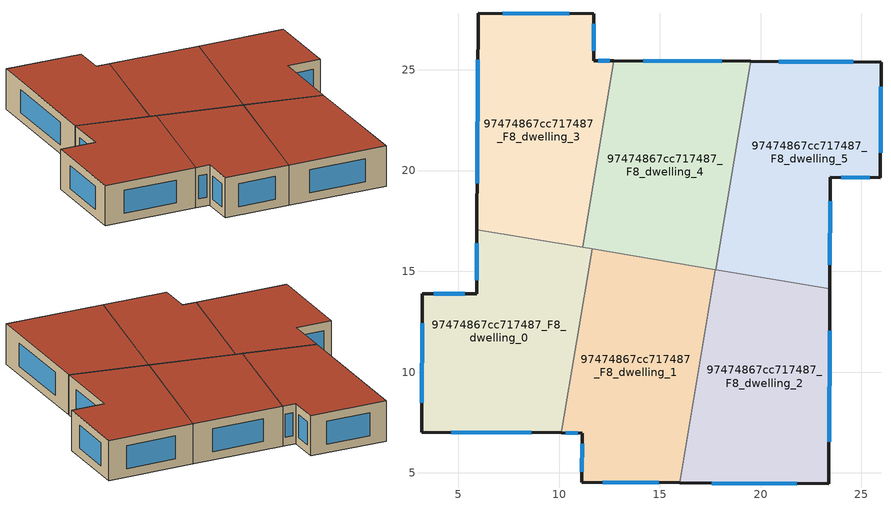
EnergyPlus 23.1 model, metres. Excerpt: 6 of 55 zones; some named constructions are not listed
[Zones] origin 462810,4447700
97474867cc717487_F8_dwelling_0
 floor to 97474867cc717487_F7_dwelling_0 (EU_floor_Construction): 11.63,16.11 10.1,6.98 3.17,7.01 3.21,13.9 5.91,13.88 5.93,17.07 z24
 wall outside (EU_wall_Construction): 5.93,17.07 5.91,13.88 3.21,13.9 3.17,7.01 10.1,6.98 z24:27
 wall to 97474867cc717487_F8_dwelling_1 (EU_wall_Construction): 10.1,6.98 11.63,16.11 z24:27
 wall to 97474867cc717487_F8_dwelling_3 (EU_wall_Construction): 11.16,16.19 5.93,17.07 z24:27
 wall to 97474867cc717487_F8_dwelling_4 (EU_wall_Construction): 11.63,16.11 11.16,16.19 z24:27
 window (EU_Window_Construction): 5.92,16.39 5.91,14.57 / 4.66,7.01 8.62,6.99 / 3.2,12.42 3.18,8.49 / 5.33,13.89 3.79,13.89 z24.64:26.36
 roof outside (EU_roof_Construction): 10.1,6.98 11.63,16.11 5.93,17.07 5.91,13.88 3.21,13.9 3.17,7.01 z27
97474867cc717487_F8_dwelling_1
 floor to 97474867cc717487_F7_dwelling_1 (EU_floor_Construction): 17.75,15.08 15.98,4.51 11.12,4.53 11.14,6.98 10.1,6.98 11.63,16.11 z24
 wall outside (EU_wall_Construction): 10.1,6.98 11.14,6.98 11.12,4.53 15.98,4.51 z24:27
 wall to 97474867cc717487_F8_dwelling_2 (EU_wall_Construction): 15.98,4.51 17.75,15.08 z24:27
 wall to 97474867cc717487_F8_dwelling_4 (EU_wall_Construction): 17.75,15.08 11.63,16.11 z24:27
 window (EU_Window_Construction): 12.16,4.53 14.94,4.51 / 11.14,6.45 11.13,5.06 / 10.33,6.98 10.92,6.98 z24.64:26.36
 roof outside (EU_roof_Construction): 15.98,4.51 17.75,15.08 11.63,16.11 10.1,6.98 11.14,6.98 11.12,4.53 z27
97474867cc717487_F8_dwelling_2
 floor to 97474867cc717487_F7_dwelling_2 (EU_floor_Construction): 23.43,14.13 23.38,4.46 15.98,4.51 17.75,15.08 z24
 wall outside (EU_wall_Construction): 15.98,4.51 23.38,4.46 23.43,14.13 z24:27
 wall to 97474867cc717487_F8_dwelling_5 (EU_wall_Construction): 23.43,14.13 17.78,15.08 z24:27
 wall to 97474867cc717487_F8_dwelling_4 (EU_wall_Construction): 17.78,15.08 17.75,15.08 z24:27
 window (EU_Window_Construction): 23.39,6.53 23.42,12.06 / 17.56,4.5 21.8,4.47 z24.64:26.36
 roof outside (EU_roof_Construction): 23.38,4.46 23.43,14.13 17.75,15.08 15.98,4.51 z27
97474867cc717487_F8_dwelling_3
 floor to 97474867cc717487_F7_dwelling_3 (EU_floor_Construction): 11.73,27.77 11.72,25.45 12.72,25.45 11.16,16.19 5.93,17.07 5.98,27.8 z24
 wall outside (EU_wall_Construction): 12.72,25.45 11.72,25.45 11.73,27.77 5.98,27.8 5.93,17.07 z24:27
 wall to 97474867cc717487_F8_dwelling_4 (EU_wall_Construction): 11.16,16.19 12.72,25.45 z24:27
 window (EU_Window_Construction): 5.97,25.5 5.94,19.37 / 10.5,27.78 7.22,27.8 / 11.72,25.95 11.73,27.28 / 12.51,25.45 11.93,25.45 z24.64:26.36
 roof outside (EU_roof_Construction): 11.16,16.19 12.72,25.45 11.72,25.45 11.73,27.77 5.98,27.8 5.93,17.07 z27
97474867cc717487_F8_dwelling_4
 floor to 97474867cc717487_F7_dwelling_4 (EU_floor_Construction): 19.52,25.42 17.78,15.08 11.16,16.19 12.72,25.45 z24
 wall outside (EU_wall_Construction): 19.52,25.42 12.72,25.45 z24:27
 wall to 97474867cc717487_F8_dwelling_5 (EU_wall_Construction): 17.78,15.08 19.52,25.42 z24:27
 window (EU_Window_Construction): 18.06,25.42 14.17,25.44 z24.64:26.36
 roof outside (EU_roof_Construction): 17.78,15.08 19.52,25.42 12.72,25.45 11.16,16.19 z27
97474867cc717487_F8_dwelling_5
 floor to 97474867cc717487_F7_dwelling_5 (EU_floor_Construction): 25.97,25.38 25.94,19.65 23.46,19.66 23.43,14.13 17.78,15.08 19.52,25.42 z24
 wall outside (EU_wall_Construction): 23.43,14.13 23.46,19.66 25.94,19.65 25.97,25.38 19.52,25.42 z24:27
 window (EU_Window_Construction): 23.44,15.31 23.45,18.47 / 24.59,25.39 20.9,25.41 / 25.95,20.88 25.97,24.15 / 23.99,19.66 25.41,19.65 z24.64:26.36
 roof outside (EU_roof_Construction): 23.43,14.13 23.46,19.66 25.94,19.65 25.97,25.38 19.52,25.42 17.78,15.08 z27
[SCHEDULE:FILE] Column Number=1; Rows to Skip at Top=0; Number of Hours of Data=8760; Column Separator=Comma; Interpolate to Timestep=No; Minutes per Item=60; Adjust Schedule for Daylight Savings=Yes
Name | File
EU_Step8_GainSchedule_97474867cc717487_F1_dwelling_2_f000 | ../../schedules/97474867cc717487/97474867cc717487_F1_dwelling_2_f000_gain.csv
EU_Step8_GainSchedule_97474867cc717487_F1_dwelling_3_f000 | ../../schedules/97474867cc717487/97474867cc717487_F1_dwelling_3_f000_gain.csv
EU_Step8_GainSchedule_97474867cc717487_F1_dwelling_4_f000 | ../../schedules/97474867cc717487/97474867cc717487_F1_dwelling_4_f000_gain.csv
EU_Step8_GainSchedule_97474867cc717487_F1_dwelling_5_f000 | ../../schedules/97474867cc717487/97474867cc717487_F1_dwelling_5_f000_gain.csv
EU_Step8_GainSchedule_97474867cc717487_F2_dwelling_0_f000 | ../../schedules/97474867cc717487/97474867cc717487_F2_dwelling_0_f000_gain.csv
EU_Step8_GainSchedule_97474867cc717487_F2_dwelling_1_f000 | ../../schedules/97474867cc717487/97474867cc717487_F2_dwelling_1_f000_gain.csv
EU_Step8_GainSchedule_97474867cc717487_F2_dwelling_2_f000 | ../../schedules/97474867cc717487/97474867cc717487_F2_dwelling_2_f000_gain.csv
EU_Step8_GainSchedule_97474867cc717487_F2_dwelling_3_f000 | ../../schedules/97474867cc717487/97474867cc717487_F2_dwelling_3_f000_gain.csv
EU_Step8_GainSchedule_97474867cc717487_F2_dwelling_4_f000 | ../../schedules/97474867cc717487/97474867cc717487_F2_dwelling_4_f000_gain.csv
EU_Step8_GainSchedule_97474867cc717487_F2_dwelling_5_f000 | ../../schedules/97474867cc717487/97474867cc717487_F2_dwelling_5_f000_gain.csv
EU_Step8_GainSchedule_97474867cc717487_F3_dwelling_0_f000 | ../../schedules/97474867cc717487/97474867cc717487_F3_dwelling_0_f000_gain.csv
EU_Step8_GainSchedule_97474867cc717487_F3_dwelling_1_f000 | ../../schedules/97474867cc717487/97474867cc717487_F3_dwelling_1_f000_gain.csv
EU_Step8_GainSchedule_97474867cc717487_F3_dwelling_2_f000 | ../../schedules/97474867cc717487/97474867cc717487_F3_dwelling_2_f000_gain.csv
EU_Step8_GainSchedule_97474867cc717487_F3_dwelling_3_f000 | ../../schedules/97474867cc717487/97474867cc717487_F3_dwelling_3_f000_gain.csv
EU_Step8_GainSchedule_97474867cc717487_F3_dwelling_4_f000 | ../../schedules/97474867cc717487/97474867cc717487_F3_dwelling_4_f000_gain.csv
EU_Step8_GainSchedule_97474867cc717487_F3_dwelling_5_f000 | ../../schedules/97474867cc717487/97474867cc717487_F3_dwelling_5_f000_gain.csv
EU_Step8_GainSchedule_97474867cc717487_F4_dwelling_0_f000 | ../../schedules/97474867cc717487/97474867cc717487_F4_dwelling_0_f000_gain.csv
EU_Step8_GainSchedule_97474867cc717487_F4_dwelling_1_f000 | ../../schedules/97474867cc717487/97474867cc717487_F4_dwelling_1_f000_gain.csv
EU_Step8_GainSchedule_97474867cc717487_F4_dwelling_2_f000 | ../../schedules/97474867cc717487/97474867cc717487_F4_dwelling_2_f000_gain.csv
EU_Step8_GainSchedule_97474867cc717487_F4_dwelling_3_f000 | ../../schedules/97474867cc717487/97474867cc717487_F4_dwelling_3_f000_gain.csv
EU_Step8_GainSchedule_97474867cc717487_F4_dwelling_4_f000 | ../../schedules/97474867cc717487/97474867cc717487_F4_dwelling_4_f000_gain.csv
EU_Step8_GainSchedule_97474867cc717487_F4_dwelling_5_f000 | ../../schedules/97474867cc717487/97474867cc717487_F4_dwelling_5_f000_gain.csv
EU_Step8_GainSchedule_97474867cc717487_F5_dwelling_0_f000 | ../../schedules/97474867cc717487/97474867cc717487_F5_dwelling_0_f000_gain.csv
EU_Step8_GainSchedule_97474867cc717487_F5_dwelling_1_f000 | ../../schedules/97474867cc717487/97474867cc717487_F5_dwelling_1_f000_gain.csv
EU_Step8_GainSchedule_97474867cc717487_F5_dwelling_2_f000 | ../../schedules/97474867cc717487/97474867cc717487_F5_dwelling_2_f000_gain.csv
EU_Step8_GainSchedule_97474867cc717487_F5_dwelling_3_f000 | ../../schedules/97474867cc717487/97474867cc717487_F5_dwelling_3_f000_gain.csv
EU_Step8_GainSchedule_97474867cc717487_F5_dwelling_4_f000 | ../../schedules/97474867cc717487/97474867cc717487_F5_dwelling_4_f000_gain.csv
EU_Step8_GainSchedule_97474867cc717487_F5_dwelling_5_f000 | ../../schedules/97474867cc717487/97474867cc717487_F5_dwelling_5_f000_gain.csv
